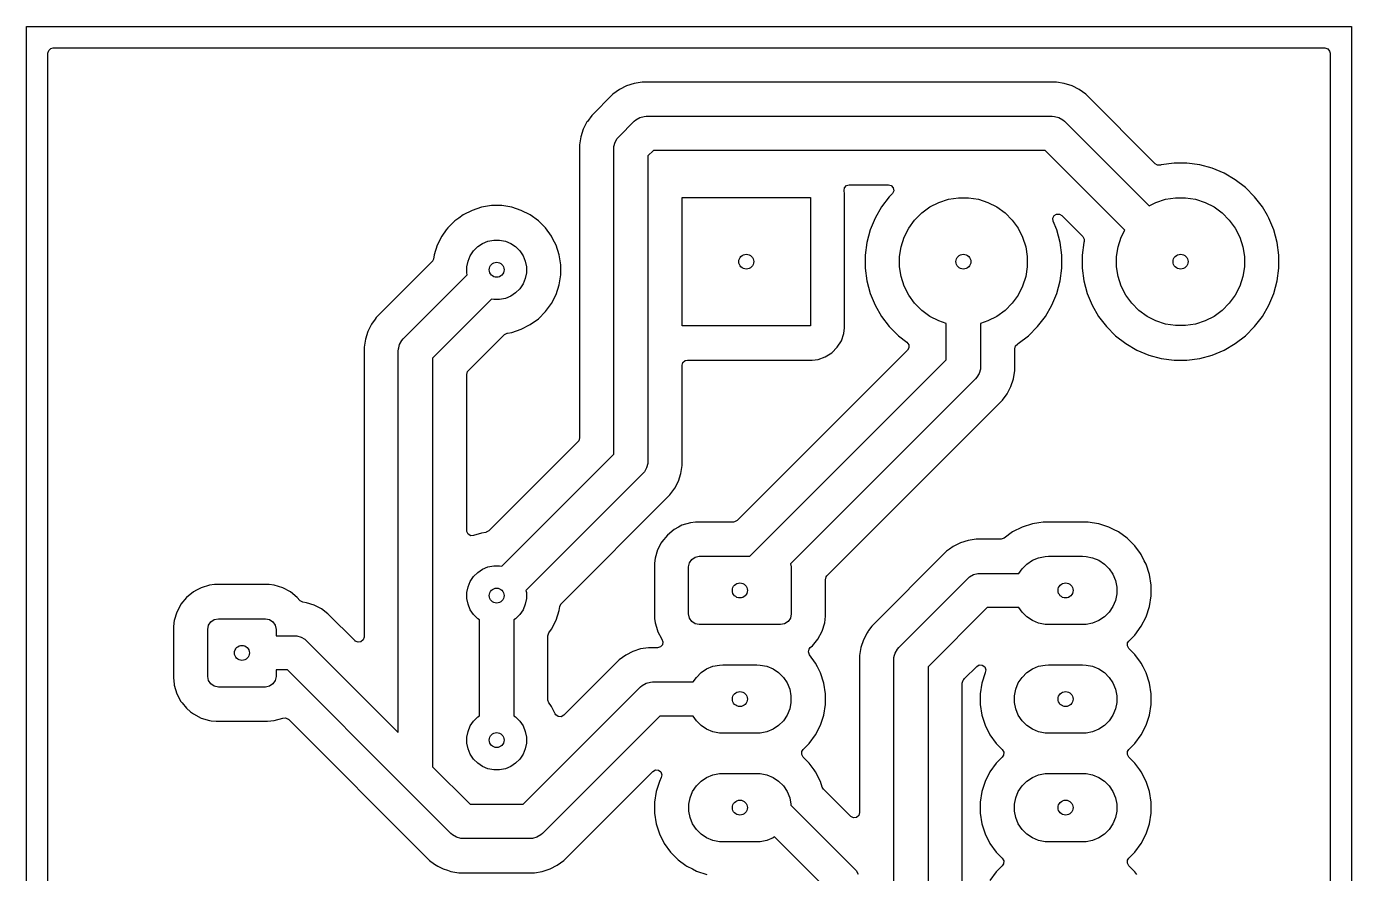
# Model space of a CAD drawing. Extents: x 168.5 to 199.5, y -134.5 to -95.5.
# Drawn here: x 168.5 to 199.5, y -115.31 to -95.5 of the extents above; entities that cross this region are included whole.
import ezdxf

# ---------------------------------------------------------------- set-up
doc = ezdxf.new("R2010")
doc.units = 0
doc.layers.add('BLACK', color=7, linetype='CONTINUOUS')

msp = doc.modelspace()

# ---------------------------------------------------------------- linework, layer by layer
at = {"layer": 'BLACK', "linetype": 'CONTINUOUS'}
for p, q in [((168.5, -95.5), (199.5, -95.5)), ((168.5, -134.5), (168.5, -95.5)), ((199.5, -95.5), (199.5, -134.5)), ((169.0005, -96.1245), (169.020185, -96.057461)), ((169.020185, -96.057461), (169.072989, -96.011706)), ((169.072989, -96.011706), (169.1245, -96.0005)), ((169.1245, -96.0005), (198.8755, -96.0005)), ((198.8755, -96.0005), (198.942539, -96.020185)), ((198.942539, -96.020185), (198.988294, -96.072989)), ((198.988294, -96.072989), (198.9995, -96.1245)), ((169.0005, -133.8755), (169.0005, -96.1245)), ((198.9995, -96.1245), (198.9995, -122.939774)), ((182.3708, -96.97324), (182.217923, -97.084312)), ((182.539165, -96.887454), (182.3708, -96.97324)), ((182.718885, -96.829059), (182.539165, -96.887454)), ((182.905513, -96.7995), (182.718885, -96.829059)), ((182.905518, -96.7995), (182.905513, -96.7995)), ((183.094481, -96.7995), (182.905518, -96.7995)), ((192.594481, -96.7995), (183.094481, -96.7995)), ((192.594486, -96.7995), (192.594481, -96.7995)), ((192.781118, -96.829059), (192.594486, -96.7995)), ((192.960836, -96.887454), (192.781118, -96.829059)), ((193.129199, -96.97324), (192.960836, -96.887454)), ((193.282074, -97.08431), (193.129199, -96.97324)), ((182.217923, -97.084312), (181.723312, -97.578923)), ((193.282076, -97.084312), (193.282074, -97.08431)), ((194.91001, -98.712246), (193.282076, -97.084312)), ((181.723307, -97.578929), (181.621626, -97.71888)), ((181.723312, -97.578923), (181.723307, -97.578929)), ((182.756495, -97.682659), (182.846926, -97.630448)), ((182.846926, -97.630448), (182.94779, -97.603422)), ((182.94779, -97.603422), (183, -97.6)), ((183, -97.6), (192.5, -97.6)), ((192.5, -97.6), (192.55221, -97.603422)), ((192.55221, -97.603422), (192.653074, -97.630448)), ((192.653074, -97.630448), (192.743505, -97.682659)), ((181.526454, -97.900163), (181.468059, -98.079881)), ((181.612241, -97.731799), (181.526454, -97.900163)), ((181.621627, -97.718881), (181.612241, -97.731799)), ((181.621626, -97.71888), (181.621627, -97.718881)), ((182.356157, -98.078157), (182.717157, -97.717157)), ((182.717157, -97.717157), (182.756495, -97.682659)), ((192.743505, -97.682659), (192.782843, -97.717157)), ((192.782843, -97.717157), (194.762937, -99.697252)), ((181.468059, -98.079881), (181.4385, -98.266513)), ((181.4385, -98.266513), (181.4385, -105.122373)), ((182.242422, -98.30879), (182.269448, -98.207927)), ((182.269448, -98.207926), (182.321659, -98.117495)), ((182.269448, -98.207927), (182.269448, -98.207926)), ((182.321659, -98.117495), (182.356157, -98.078157)), ((182.239, -98.361), (182.242422, -98.30879)), ((182.239, -105.505314), (182.239, -98.361)), ((183.165686, -98.4), (183.039, -98.526686)), ((183.039, -98.526686), (183.039, -105.671)), ((192.334314, -98.4), (183.165686, -98.4)), ((194.197252, -100.262937), (192.334314, -98.4)), ((194.959932, -98.742676), (194.91001, -98.712246)), ((195.029782, -98.744341), (194.959932, -98.742676)), ((195.050227, -98.738863), (195.029782, -98.744341)), ((195.050235, -98.738861), (195.050227, -98.738863)), ((195.349206, -98.699501), (195.050235, -98.738861)), ((195.349211, -98.6995), (195.349206, -98.699501)), ((195.349217, -98.6995), (195.349211, -98.6995)), ((195.650783, -98.6995), (195.349217, -98.6995)), ((195.650788, -98.6995), (195.650783, -98.6995)), ((195.650793, -98.699501), (195.650788, -98.6995)), ((195.949766, -98.738861), (195.650793, -98.699501)), ((196.24106, -98.816913), (195.949766, -98.738861)), ((196.519661, -98.932314), (196.24106, -98.816913)), ((196.519671, -98.932318), (196.519661, -98.932314)), ((196.780831, -99.083099), (196.519671, -98.932318)), ((197.020078, -99.266679), (196.780831, -99.083099)), ((183.84, -102.5), (183.84, -99.5)), ((183.84, -99.5), (186.84, -99.5)), ((186.84, -99.5), (186.84, -102.5)), ((187.627356, -99.338383), (187.639411, -99.269561)), ((187.63567, -99.412181), (187.627356, -99.338383)), ((187.6405, -99.455046), (187.63567, -99.412181)), ((187.639411, -99.269561), (187.68676, -99.218182)), ((187.6405, -102.544954), (187.6405, -99.455046)), ((187.68676, -99.218182), (187.750576, -99.2005)), ((187.750576, -99.2005), (188.666738, -99.2005)), ((188.686679, -99.479921), (188.503099, -99.719168)), ((188.666738, -99.2005), (188.733777, -99.220185)), ((188.686685, -99.479914), (188.686679, -99.479921)), ((188.754419, -99.412181), (188.686685, -99.479914)), ((188.733777, -99.220185), (188.779532, -99.272989)), ((188.760451, -99.405703), (188.754419, -99.412181)), ((188.789476, -99.342147), (188.760451, -99.405703)), ((188.779532, -99.272989), (188.789476, -99.342147)), ((190.069832, -99.541445), (190.302311, -99.504624)), ((190.302311, -99.504624), (190.537689, -99.504624)), ((190.537689, -99.504624), (190.770168, -99.541445)), ((195.149832, -99.541445), (195.382311, -99.504624)), ((195.382311, -99.504624), (195.617689, -99.504624)), ((195.617689, -99.504624), (195.850168, -99.541445)), ((197.020085, -99.266685), (197.020078, -99.266679)), ((197.233314, -99.479914), (197.020085, -99.266685)), ((197.23332, -99.479921), (197.233314, -99.479914)), ((197.4169, -99.719168), (197.23332, -99.479921)), ((178.924003, -99.799433), (178.713566, -99.906657)), ((179.148631, -99.726446), (178.924003, -99.799433)), ((179.381903, -99.6895), (179.148631, -99.726446)), ((179.381908, -99.6895), (179.381903, -99.6895)), ((179.618092, -99.6895), (179.381908, -99.6895)), ((179.618097, -99.6895), (179.618092, -99.6895)), ((179.851368, -99.726446), (179.618097, -99.6895)), ((180.075996, -99.799433), (179.851368, -99.726446)), ((180.286433, -99.906657), (180.075996, -99.799433)), ((188.503099, -99.719168), (188.352318, -99.980328)), ((189.445828, -99.859391), (189.636252, -99.72104)), ((189.636252, -99.72104), (189.845975, -99.614181)), ((189.845975, -99.614181), (190.069832, -99.541445)), ((190.770168, -99.541445), (190.994025, -99.614181)), ((190.994025, -99.614181), (191.203748, -99.72104)), ((191.203748, -99.72104), (191.394172, -99.859391)), ((194.762937, -99.697252), (194.925975, -99.614181)), ((194.925975, -99.614181), (195.149832, -99.541445)), ((195.850168, -99.541445), (196.074025, -99.614181)), ((196.074025, -99.614181), (196.283748, -99.72104)), ((196.283748, -99.72104), (196.474172, -99.859391)), ((197.533381, -99.92092), (197.4169, -99.719168)), ((178.522487, -100.045485), (178.355485, -100.212487)), ((178.522488, -100.045485), (178.522487, -100.045485)), ((178.52249, -100.045483), (178.522488, -100.045485)), ((178.612168, -99.980328), (178.52249, -100.045483)), ((178.713566, -99.906657), (178.612168, -99.980328)), ((180.47751, -100.045483), (180.286433, -99.906657)), ((180.644517, -100.21249), (180.47751, -100.045483)), ((188.352314, -99.980338), (188.236913, -100.258939)), ((188.352318, -99.980328), (188.352314, -99.980338)), ((189.14104, -100.216252), (189.279391, -100.025828)), ((189.279391, -100.025828), (189.445828, -99.859391)), ((191.394172, -99.859391), (191.560609, -100.025828)), ((191.560609, -100.025828), (191.69896, -100.216252)), ((192.51026, -99.983399), (192.541535, -99.92092)), ((192.517729, -100.052869), (192.51026, -99.983399)), ((192.603087, -100.258942), (192.517729, -100.052869)), ((192.541535, -99.92092), (192.601624, -99.885268)), ((192.601624, -99.885268), (192.671449, -99.887762)), ((192.671449, -99.887762), (192.719971, -99.917735)), ((192.719971, -99.917735), (193.212246, -100.41001)), ((196.474172, -99.859391), (196.640609, -100.025828)), ((196.640609, -100.025828), (196.77896, -100.216252)), ((197.567683, -99.980332), (197.533381, -99.92092)), ((197.683087, -100.258942), (197.567683, -99.980332)), ((178.216657, -100.403566), (178.109433, -100.614005)), ((178.321736, -100.258939), (178.216657, -100.403566)), ((178.355483, -100.21249), (178.321736, -100.258939)), ((178.355485, -100.212488), (178.355483, -100.21249)), ((178.355485, -100.212487), (178.355485, -100.212488)), ((180.783343, -100.403567), (180.644517, -100.21249)), ((180.817871, -100.471333), (180.783343, -100.403567)), ((188.236913, -100.258939), (188.158861, -100.550233)), ((188.961445, -100.649832), (189.034181, -100.425975)), ((189.034181, -100.425975), (189.14104, -100.216252)), ((191.69896, -100.216252), (191.805819, -100.425975)), ((191.805819, -100.425975), (191.878555, -100.649832)), ((192.681138, -100.550232), (192.603087, -100.258942)), ((193.212246, -100.41001), (193.245731, -100.471333)), ((194.041445, -100.649832), (194.114181, -100.425975)), ((194.114181, -100.425975), (194.197252, -100.262937)), ((196.77896, -100.216252), (196.885819, -100.425975)), ((196.885819, -100.425975), (196.958555, -100.649832)), ((197.761138, -100.550232), (197.683087, -100.258942)), ((178.109433, -100.614005), (178.036446, -100.838634)), ((178.882655, -100.860022), (178.958893, -100.745925)), ((178.958893, -100.745925), (179.055925, -100.648893)), ((179.055925, -100.648893), (179.170022, -100.572655)), ((179.170022, -100.572655), (179.296801, -100.520142)), ((179.296801, -100.520142), (179.431388, -100.493371)), ((179.431388, -100.493371), (179.568612, -100.493371)), ((179.568612, -100.493371), (179.703199, -100.520142)), ((179.703199, -100.520142), (179.829978, -100.572655)), ((179.829978, -100.572655), (179.944075, -100.648893)), ((179.944075, -100.648893), (180.041107, -100.745925)), ((180.041107, -100.745925), (180.117345, -100.860022)), ((180.890566, -100.614003), (180.817871, -100.471333)), ((180.963553, -100.838631), (180.890566, -100.614003)), ((188.158861, -100.550233), (188.119501, -100.849206)), ((188.924624, -100.882311), (188.961445, -100.649832)), ((191.878555, -100.649832), (191.915376, -100.882311)), ((192.7205, -100.849217), (192.681138, -100.550232)), ((193.238861, -100.550235), (193.199501, -100.849206)), ((193.238863, -100.550227), (193.238861, -100.550235)), ((193.244341, -100.529782), (193.238863, -100.550227)), ((193.245731, -100.471333), (193.244341, -100.529782)), ((194.004624, -100.882311), (194.041445, -100.649832)), ((196.958555, -100.649832), (196.995376, -100.882311)), ((197.8005, -100.849217), (197.761138, -100.550232)), ((177.985909, -101.006325), (176.683311, -102.308924)), ((177.990771, -101.001177), (177.985909, -101.006325)), ((178.020701, -100.938043), (177.990771, -101.001177)), ((178.036446, -100.838634), (178.020701, -100.938043)), ((178.803371, -101.121388), (178.830142, -100.986801)), ((178.830142, -100.986801), (178.882655, -100.860022)), ((180.117345, -100.860022), (180.169858, -100.986801)), ((180.169858, -100.986801), (180.196629, -101.121388)), ((181.0005, -101.071902), (180.963553, -100.838631)), ((188.119501, -100.849206), (188.1195, -100.849223)), ((188.1195, -100.849223), (188.1195, -101.150776)), ((188.924624, -101.117689), (188.924624, -100.882311)), ((191.915376, -100.882311), (191.915376, -101.117689)), ((192.7205, -101.150783), (192.7205, -100.849217)), ((193.199501, -100.849206), (193.1995, -100.849223)), ((193.1995, -100.849223), (193.1995, -101.150776)), ((194.004624, -101.117689), (194.004624, -100.882311)), ((196.995376, -100.882311), (196.995376, -101.117689)), ((197.8005, -101.150783), (197.8005, -100.849217)), ((177.316157, -102.808157), (178.813712, -101.310601)), ((178.803371, -101.258612), (178.803371, -101.121388)), ((178.813712, -101.310601), (178.803371, -101.258612)), ((180.196629, -101.258612), (180.169858, -101.393199)), ((180.196629, -101.121388), (180.196629, -101.258612)), ((180.978061, -101.449768), (181.0005, -101.308097)), ((181.0005, -101.308097), (181.0005, -101.071902)), ((188.1195, -101.150776), (188.119501, -101.150793)), ((188.119501, -101.150793), (188.158861, -101.449766)), ((188.961445, -101.350168), (188.924624, -101.117689)), ((189.034181, -101.574025), (188.961445, -101.350168)), ((191.878555, -101.350168), (191.805819, -101.574025)), ((191.915376, -101.117689), (191.878555, -101.350168)), ((192.681138, -101.449768), (192.7205, -101.150783)), ((193.1995, -101.150776), (193.199501, -101.150793)), ((193.199501, -101.150793), (193.238861, -101.449766)), ((194.041445, -101.350168), (194.004624, -101.117689)), ((194.114181, -101.574025), (194.041445, -101.350168)), ((196.958555, -101.350168), (196.885819, -101.574025)), ((196.995376, -101.117689), (196.958555, -101.350168)), ((197.761138, -101.449768), (197.8005, -101.150783)), ((180.041107, -101.634075), (179.944075, -101.731107)), ((180.117345, -101.519978), (180.041107, -101.634075)), ((180.169858, -101.393199), (180.117345, -101.519978)), ((180.890568, -101.765992), (180.963553, -101.541368)), ((180.963553, -101.541368), (180.978061, -101.449768)), ((188.158861, -101.449766), (188.236913, -101.74106)), ((189.14104, -101.783748), (189.034181, -101.574025)), ((191.805819, -101.574025), (191.69896, -101.783748)), ((192.603087, -101.741058), (192.681138, -101.449768)), ((193.238861, -101.449766), (193.316913, -101.74106)), ((194.22104, -101.783748), (194.114181, -101.574025)), ((196.885819, -101.574025), (196.77896, -101.783748)), ((197.683087, -101.741058), (197.761138, -101.449768)), ((179.379398, -101.876287), (177.999, -103.256686)), ((179.431388, -101.886629), (179.379398, -101.876287)), ((179.568612, -101.886629), (179.431388, -101.886629)), ((179.703199, -101.859858), (179.568612, -101.886629)), ((179.829978, -101.807345), (179.703199, -101.859858)), ((179.944075, -101.731107), (179.829978, -101.807345)), ((180.644517, -102.16751), (180.783343, -101.976433)), ((180.783343, -101.976433), (180.890568, -101.765992)), ((188.236913, -101.74106), (188.352314, -102.019661)), ((189.279391, -101.974172), (189.14104, -101.783748)), ((189.445828, -102.140609), (189.279391, -101.974172)), ((191.560609, -101.974172), (191.394172, -102.140609)), ((191.69896, -101.783748), (191.560609, -101.974172)), ((192.487683, -102.019668), (192.603087, -101.741058)), ((193.316913, -101.74106), (193.432314, -102.019661)), ((194.359391, -101.974172), (194.22104, -101.783748)), ((194.525828, -102.140609), (194.359391, -101.974172)), ((196.640609, -101.974172), (196.474172, -102.140609)), ((196.77896, -101.783748), (196.640609, -101.974172)), ((197.567683, -102.019668), (197.683087, -101.741058)), ((180.47751, -102.334517), (180.644517, -102.16751)), ((188.352314, -102.019661), (188.352318, -102.019671)), ((188.352318, -102.019671), (188.503099, -102.280831)), ((188.503099, -102.280831), (188.686679, -102.520078)), ((189.636252, -102.27896), (189.445828, -102.140609)), ((189.845975, -102.385819), (189.636252, -102.27896)), ((191.203748, -102.27896), (190.994025, -102.385819)), ((191.394172, -102.140609), (191.203748, -102.27896)), ((192.153319, -102.52008), (192.3369, -102.280832)), ((192.3369, -102.280832), (192.487683, -102.019668)), ((193.432314, -102.019661), (193.432318, -102.019671)), ((193.432318, -102.019671), (193.583099, -102.280831)), ((193.583099, -102.280831), (193.766679, -102.520078)), ((194.716252, -102.27896), (194.525828, -102.140609)), ((194.925975, -102.385819), (194.716252, -102.27896)), ((196.283748, -102.27896), (196.074025, -102.385819)), ((196.474172, -102.140609), (196.283748, -102.27896)), ((197.233319, -102.52008), (197.4169, -102.280832)), ((197.4169, -102.280832), (197.567683, -102.019668)), ((176.57224, -102.4618), (176.486454, -102.630163)), ((176.655319, -102.347453), (176.57224, -102.4618)), ((176.683306, -102.308929), (176.655319, -102.347452)), ((176.655319, -102.347452), (176.655319, -102.347453)), ((176.683311, -102.308924), (176.683306, -102.308929)), ((179.851368, -102.653553), (180.075992, -102.580568)), ((180.075992, -102.580568), (180.286433, -102.473343)), ((180.286433, -102.473343), (180.47751, -102.334517)), ((186.84, -102.5), (183.84, -102.5)), ((187.625368, -102.679255), (187.6405, -102.544954)), ((188.686679, -102.520078), (188.686685, -102.520085)), ((188.686685, -102.520085), (188.899914, -102.733314)), ((190.02, -102.442363), (189.845975, -102.385819)), ((190.02, -103.294314), (190.02, -102.442363)), ((190.994025, -102.385819), (190.82, -102.442363)), ((190.82, -102.442363), (190.82, -103.46)), ((191.94008, -102.733319), (192.153319, -102.52008)), ((193.766679, -102.520078), (193.766685, -102.520085)), ((193.766685, -102.520085), (193.979914, -102.733314)), ((195.149832, -102.458555), (194.925975, -102.385819)), ((195.382311, -102.495376), (195.149832, -102.458555)), ((195.617689, -102.495376), (195.382311, -102.495376)), ((195.850168, -102.458555), (195.617689, -102.495376)), ((196.074025, -102.385819), (195.850168, -102.458555)), ((197.02008, -102.733319), (197.233319, -102.52008)), ((176.428059, -102.809881), (176.3985, -102.996513)), ((176.486454, -102.630163), (176.428059, -102.809881)), ((177.229448, -102.937926), (177.281659, -102.847495)), ((177.281659, -102.847495), (177.316157, -102.808157)), ((178.835815, -103.551948), (179.683675, -102.704087)), ((179.683675, -102.704087), (179.744996, -102.670604)), ((179.744996, -102.670604), (179.751912, -102.669304)), ((179.751912, -102.669304), (179.851368, -102.653553)), ((187.469816, -103.002262), (187.565789, -102.849522)), ((187.565789, -102.849522), (187.625368, -102.679255)), ((188.899914, -102.733314), (188.899921, -102.73332)), ((188.899921, -102.73332), (189.09838, -102.885603)), ((189.09838, -102.885603), (189.139583, -102.942031)), ((191.682501, -102.927483), (191.700832, -102.9169)), ((191.700832, -102.9169), (191.94008, -102.733319)), ((193.979914, -102.733314), (193.979921, -102.73332)), ((193.979921, -102.73332), (194.219168, -102.9169)), ((194.219168, -102.9169), (194.480328, -103.067681)), ((196.519668, -103.067683), (196.780832, -102.9169)), ((196.780832, -102.9169), (197.02008, -102.733319)), ((176.3985, -102.996513), (176.3985, -109.779794)), ((177.199, -103.091), (177.202422, -103.03879)), ((177.199, -112.011734), (177.199, -103.091)), ((177.202422, -103.03879), (177.20966, -103.011777)), ((177.20966, -103.011777), (177.229448, -102.937926)), ((189.110575, -103.07166), (185.129055, -107.053181)), ((187.019255, -103.285368), (187.189522, -103.225789)), ((187.189522, -103.225789), (187.342262, -103.129816)), ((187.342262, -103.129816), (187.469816, -103.002262)), ((189.143738, -103.011777), (189.110575, -103.07166)), ((189.139583, -102.942031), (189.143738, -103.011777)), ((191.6205, -103.034871), (191.640185, -102.967832)), ((191.6205, -103.554486), (191.6205, -103.034871)), ((191.640185, -102.967832), (191.682501, -102.927483)), ((194.480328, -103.067681), (194.480329, -103.067681)), ((194.480329, -103.067681), (194.480332, -103.067683)), ((194.480332, -103.067683), (194.666072, -103.144619)), ((194.666072, -103.144619), (194.758939, -103.183086)), ((194.758939, -103.183086), (194.75894, -103.183086)), ((194.75894, -103.183086), (194.758942, -103.183087)), ((194.758942, -103.183087), (195.050232, -103.261138)), ((195.949768, -103.261138), (196.241058, -103.183087)), ((196.241058, -103.183087), (196.519668, -103.067683)), ((177.999, -103.256686), (177.999, -112.811734)), ((183.8395, -103.4245), (183.859185, -103.357461)), ((183.8395, -105.765486), (183.8395, -103.4245)), ((183.859185, -103.357461), (183.911989, -103.311706)), ((183.911989, -103.311706), (183.9635, -103.3005)), ((183.9635, -103.3005), (186.884957, -103.3005)), ((185.424314, -107.89), (190.02, -103.294314)), ((186.884957, -103.3005), (186.884958, -103.300499)), ((186.884958, -103.300499), (186.952104, -103.292934)), ((186.952104, -103.292934), (187.019249, -103.285369)), ((187.019249, -103.285369), (187.019252, -103.285368)), ((187.019252, -103.285368), (187.019255, -103.285368)), ((190.816578, -103.51221), (190.789552, -103.613074)), ((190.82, -103.46), (190.816578, -103.51221)), ((195.050232, -103.261138), (195.349217, -103.3005)), ((195.349217, -103.3005), (195.349224, -103.3005)), ((195.349224, -103.3005), (195.650776, -103.3005)), ((195.650776, -103.3005), (195.650783, -103.3005)), ((195.650783, -103.3005), (195.949768, -103.261138)), ((178.7995, -103.639625), (178.819185, -103.572586)), ((178.7995, -107.289215), (178.7995, -103.639625)), ((178.819185, -103.572586), (178.835815, -103.551948)), ((190.702843, -103.742843), (186.376011, -108.069674)), ((190.737341, -103.703505), (190.702843, -103.742843)), ((190.789552, -103.613074), (190.737341, -103.703505)), ((191.532547, -103.920832), (191.59094, -103.741118)), ((191.59094, -103.741118), (191.607015, -103.639625)), ((191.607015, -103.639625), (191.6205, -103.554486)), ((191.33569, -104.242073), (191.44676, -104.089199)), ((191.44676, -104.089199), (191.532547, -103.920832)), ((189.277564, -106.300199), (191.33569, -104.242073)), ((181.402181, -105.210054), (179.316325, -107.295909)), ((181.418815, -105.189412), (181.402181, -105.210054)), ((181.4385, -105.122373), (181.418815, -105.189412)), ((179.620601, -108.123712), (182.239, -105.505314)), ((183.039, -105.671), (183.035578, -105.72321)), ((182.921842, -105.953843), (180.186287, -108.689398)), ((182.956341, -105.914505), (182.921842, -105.953843)), ((183.008551, -105.824074), (182.956341, -105.914505)), ((183.008552, -105.824073), (183.008551, -105.824074)), ((183.035578, -105.72321), (183.008552, -105.824073)), ((183.751547, -106.131832), (183.80994, -105.952118)), ((183.80994, -105.952118), (183.8395, -105.765486)), ((183.55469, -106.453074), (183.66576, -106.300199)), ((183.66576, -106.300199), (183.751547, -106.131832)), ((187.226819, -108.350944), (189.277564, -106.300199)), ((181.014071, -108.993691), (183.55469, -106.453074)), ((183.757487, -107.206759), (183.65355, -107.262315)), ((183.836043, -107.164769), (183.757487, -107.206759)), ((184.034067, -107.104699), (183.836043, -107.164769)), ((184.150298, -107.093251), (184.034067, -107.104699)), ((184.188392, -107.0895), (184.150298, -107.093251)), ((185.041374, -107.0895), (184.188392, -107.0895)), ((185.067732, -107.086666), (185.041374, -107.0895)), ((185.129055, -107.053181), (185.067732, -107.086666)), ((191.795616, -107.20676), (191.571151, -107.321132)), ((192.035214, -107.12891), (191.795616, -107.20676)), ((192.188076, -107.104699), (192.035214, -107.12891)), ((192.284038, -107.0895), (192.188076, -107.104699)), ((193.335962, -107.0895), (192.284038, -107.0895)), ((193.43193, -107.1047), (193.335962, -107.0895)), ((193.584785, -107.12891), (193.43193, -107.1047)), ((193.824383, -107.20676), (193.584785, -107.12891)), ((193.933418, -107.262317), (193.824383, -107.20676)), ((178.801316, -107.310359), (178.7995, -107.289215)), ((178.832144, -107.37306), (178.801316, -107.310359)), ((178.891976, -107.409141), (178.832144, -107.37306)), ((178.961818, -107.407146), (178.891976, -107.409141)), ((179.148634, -107.346446), (178.961818, -107.407146)), ((179.248043, -107.330701), (179.148634, -107.346446)), ((179.255002, -107.329394), (179.248043, -107.330701)), ((179.316325, -107.295909), (179.255002, -107.329394)), ((183.362315, -107.55355), (183.349538, -107.577454)), ((183.362317, -107.553547), (183.362315, -107.55355)), ((183.493589, -107.393589), (183.362317, -107.553547)), ((183.653547, -107.262317), (183.493589, -107.393589)), ((183.653548, -107.262316), (183.653547, -107.262317)), ((183.65355, -107.262315), (183.653548, -107.262316)), ((190.528881, -107.519059), (190.349163, -107.577454)), ((190.715514, -107.4895), (190.528881, -107.519059)), ((191.299122, -107.4895), (190.715514, -107.4895)), ((191.306201, -107.489298), (191.299122, -107.4895)), ((191.372007, -107.465818), (191.306201, -107.489298)), ((191.571151, -107.321132), (191.372007, -107.465818)), ((194.048845, -107.32113), (193.933418, -107.262317)), ((194.048847, -107.321131), (194.048845, -107.32113)), ((194.048848, -107.321132), (194.048847, -107.321131)), ((194.252649, -107.469201), (194.048848, -107.321132)), ((194.252654, -107.469205), (194.252649, -107.469201)), ((194.430794, -107.647345), (194.252654, -107.469205)), ((183.264769, -107.736043), (183.204699, -107.934067)), ((183.349538, -107.577454), (183.264769, -107.736043)), ((190.027924, -107.774312), (188.276312, -109.525923)), ((190.027925, -107.774312), (190.027924, -107.774312)), ((190.027927, -107.77431), (190.027925, -107.774312)), ((190.093579, -107.72661), (190.027927, -107.77431)), ((190.1808, -107.66324), (190.093579, -107.72661)), ((190.349163, -107.577454), (190.1808, -107.66324)), ((194.430798, -107.64735), (194.430794, -107.647345)), ((194.559952, -107.825117), (194.430798, -107.64735)), ((194.57887, -107.851155), (194.559952, -107.825117)), ((194.651747, -107.994184), (194.57887, -107.851155)), ((179.170022, -108.192655), (179.296801, -108.140142)), ((179.296801, -108.140142), (179.431388, -108.113371)), ((179.431388, -108.113371), (179.568612, -108.113371)), ((179.568612, -108.113371), (179.620601, -108.123712)), ((183.193251, -108.050298), (183.1895, -108.088392)), ((183.1895, -108.088392), (183.1895, -109.291608)), ((183.204699, -107.934067), (183.193251, -108.050298)), ((183.99, -108.14), (184.00903, -108.044329)), ((183.99, -109.24), (183.99, -108.14)), ((184.00903, -108.044329), (184.063223, -107.963223)), ((184.063223, -107.963223), (184.144329, -107.90903)), ((184.144329, -107.90903), (184.24, -107.89)), ((184.24, -107.89), (185.424314, -107.89)), ((186.376011, -108.069674), (186.39, -108.14)), ((186.39, -108.14), (186.39, -109.24)), ((191.719753, -108.29), (191.791592, -108.182485)), ((191.791592, -108.182485), (191.902485, -108.071592)), ((191.902485, -108.071592), (192.032883, -107.984463)), ((192.032883, -107.984463), (192.177772, -107.924448)), ((192.177772, -107.924448), (192.331586, -107.893852)), ((192.331586, -107.893852), (192.41, -107.89)), ((192.41, -107.89), (193.21, -107.89)), ((193.21, -107.89), (193.288414, -107.893852)), ((193.288414, -107.893852), (193.442228, -107.924448)), ((193.442228, -107.924448), (193.587117, -107.984463)), ((193.587117, -107.984463), (193.717515, -108.071592)), ((193.717515, -108.071592), (193.828408, -108.182485)), ((193.828408, -108.182485), (193.915537, -108.312883)), ((194.693239, -108.075616), (194.651747, -107.994184)), ((194.693239, -108.075618), (194.693239, -108.075616)), ((194.693241, -108.075621), (194.693239, -108.075618)), ((194.77109, -108.315215), (194.693241, -108.075621)), ((178.830142, -108.606801), (178.882655, -108.480022)), ((178.882655, -108.480022), (178.958893, -108.365925)), ((178.958893, -108.365925), (179.055925, -108.268893)), ((179.055925, -108.268893), (179.170022, -108.192655)), ((187.1905, -108.438625), (187.210185, -108.371586)), ((187.1905, -109.291608), (187.1905, -108.438625)), ((187.210185, -108.371586), (187.226819, -108.350944)), ((188.909157, -110.025157), (190.527158, -108.407157)), ((190.527158, -108.407157), (190.566495, -108.372659)), ((190.566495, -108.372659), (190.656927, -108.320448)), ((190.656927, -108.320448), (190.75779, -108.293422)), ((190.75779, -108.293422), (190.81, -108.29)), ((190.81, -108.29), (191.719753, -108.29)), ((193.915537, -108.312883), (193.975552, -108.457772)), ((193.975552, -108.457772), (194.006148, -108.611586)), ((194.8105, -108.564038), (194.77109, -108.315215)), ((172.403547, -108.722317), (172.243589, -108.853589)), ((172.403548, -108.722316), (172.403547, -108.722317)), ((172.40355, -108.722315), (172.403548, -108.722316)), ((172.475898, -108.683643), (172.40355, -108.722315)), ((172.586043, -108.624769), (172.475898, -108.683643)), ((172.784067, -108.564699), (172.586043, -108.624769)), ((172.900298, -108.553251), (172.784067, -108.564699)), ((172.938392, -108.5495), (172.900298, -108.553251)), ((174.141608, -108.5495), (172.938392, -108.5495)), ((174.176805, -108.552966), (174.141608, -108.5495)), ((174.295934, -108.564699), (174.176805, -108.552966)), ((174.295934, -108.5647), (174.295932, -108.564699)), ((174.295932, -108.564699), (174.295934, -108.564699)), ((174.493954, -108.624768), (174.295934, -108.5647)), ((174.67645, -108.722315), (174.493954, -108.624768)), ((174.676453, -108.722317), (174.67645, -108.722315)), ((174.83641, -108.853589), (174.676452, -108.722317)), ((174.676452, -108.722317), (174.676453, -108.722317)), ((178.803371, -108.741388), (178.830142, -108.606801)), ((178.803371, -108.878612), (178.803371, -108.741388)), ((180.186287, -108.689398), (180.196629, -108.741388)), ((180.196629, -108.741388), (180.196629, -108.878612)), ((194.006148, -108.768414), (193.975552, -108.922228)), ((194.006148, -108.611586), (194.006148, -108.768414)), ((194.8105, -108.815962), (194.8105, -108.564038)), ((172.099538, -109.037454), (172.014769, -109.196043)), ((172.112315, -109.01355), (172.099538, -109.037454)), ((172.112317, -109.013547), (172.112315, -109.01355)), ((172.243589, -108.853589), (172.112317, -109.013547)), ((174.892548, -108.921995), (174.83641, -108.853589)), ((174.905869, -108.935875), (174.892548, -108.921995)), ((174.969004, -108.965804), (174.905869, -108.935875)), ((175.052698, -108.979059), (174.969004, -108.965804)), ((175.232416, -109.037454), (175.052698, -108.979059)), ((175.400779, -109.12324), (175.232416, -109.037454)), ((178.830142, -109.013199), (178.803371, -108.878612)), ((178.882655, -109.139978), (178.830142, -109.013199)), ((180.169858, -109.013199), (180.117345, -109.139978)), ((180.196629, -108.878612), (180.169858, -109.013199)), ((180.963553, -109.161368), (180.979298, -109.061953)), ((180.979298, -109.061953), (181.009225, -108.998823)), ((181.009225, -108.998823), (181.014071, -108.993691)), ((190.975685, -109.09), (189.592, -110.473685)), ((191.719753, -109.09), (190.975685, -109.09)), ((191.791592, -109.197515), (191.719753, -109.09)), ((193.915537, -109.067117), (193.828408, -109.197515)), ((193.975552, -108.922228), (193.915537, -109.067117)), ((194.693241, -109.304379), (194.77109, -109.064785)), ((194.77109, -109.064785), (194.8105, -108.815962)), ((171.954699, -109.394067), (171.949591, -109.445934)), ((172.014769, -109.196043), (171.954699, -109.394067)), ((172.75903, -109.504329), (172.813223, -109.423223)), ((172.813223, -109.423223), (172.894329, -109.36903)), ((172.894329, -109.36903), (172.99, -109.35)), ((172.99, -109.35), (174.09, -109.35)), ((174.09, -109.35), (174.185671, -109.36903)), ((174.185671, -109.36903), (174.266777, -109.423223)), ((174.266777, -109.423223), (174.32097, -109.504329)), ((175.553654, -109.23431), (175.400779, -109.12324)), ((175.553656, -109.234312), (175.553654, -109.23431)), ((176.186819, -109.867475), (175.553656, -109.234312)), ((178.958893, -109.254075), (178.882655, -109.139978)), ((179.055925, -109.351107), (178.958893, -109.254075)), ((179.1, -109.380557), (179.055925, -109.351107)), ((179.1, -111.619442), (179.1, -109.380557)), ((179.944075, -109.351107), (179.9, -109.380557)), ((179.9, -109.380557), (179.9, -111.619442)), ((180.041107, -109.254075), (179.944075, -109.351107)), ((180.117345, -109.139978), (180.041107, -109.254075)), ((180.783343, -109.596433), (180.890568, -109.385992)), ((180.890568, -109.385992), (180.963553, -109.161368)), ((183.1895, -109.291608), (183.194502, -109.342398)), ((183.194502, -109.342398), (183.204699, -109.445932)), ((184.00903, -109.335671), (183.99, -109.24)), ((184.063223, -109.416777), (184.00903, -109.335671)), ((184.144329, -109.47097), (184.063223, -109.416777)), ((186.316777, -109.416777), (186.235671, -109.47097)), ((186.37097, -109.335671), (186.316777, -109.416777)), ((186.39, -109.24), (186.37097, -109.335671)), ((187.1753, -109.445934), (187.1905, -109.291608)), ((191.902485, -109.308408), (191.791592, -109.197515)), ((192.032883, -109.395537), (191.902485, -109.308408)), ((192.177772, -109.455552), (192.032883, -109.395537)), ((193.587117, -109.395537), (193.442228, -109.455552)), ((193.717515, -109.308408), (193.587117, -109.395537)), ((193.828408, -109.197515), (193.717515, -109.308408)), ((194.57887, -109.528845), (194.693241, -109.304379)), ((171.949591, -109.445934), (171.9395, -109.548392)), ((171.9395, -109.548392), (171.9395, -110.751608)), ((172.74, -109.6), (172.75903, -109.504329)), ((172.74, -110.7), (172.74, -109.6)), ((174.32097, -109.504329), (174.34, -109.6)), ((174.34, -109.6), (174.34, -109.75)), ((180.7005, -109.750746), (180.720185, -109.683707)), ((180.720185, -109.683707), (180.724173, -109.677871)), ((180.724173, -109.677871), (180.783343, -109.596433)), ((183.204699, -109.445932), (183.2047, -109.445934)), ((183.2047, -109.445934), (183.260383, -109.6295)), ((183.260383, -109.6295), (183.264769, -109.643956)), ((183.264769, -109.643956), (183.362316, -109.826451)), ((184.24, -109.49), (184.144329, -109.47097)), ((186.14, -109.49), (184.24, -109.49)), ((186.235671, -109.47097), (186.14, -109.49)), ((187.017685, -109.82645), (187.115232, -109.643954)), ((187.115232, -109.643954), (187.1753, -109.445934)), ((188.16524, -109.6788), (188.079454, -109.847163)), ((188.190558, -109.643954), (188.16524, -109.6788)), ((188.201059, -109.6295), (188.190558, -109.643954)), ((188.276307, -109.525929), (188.201059, -109.6295)), ((188.276312, -109.525923), (188.276307, -109.525929)), ((192.331586, -109.486148), (192.177772, -109.455552)), ((192.41, -109.49), (192.331586, -109.486148)), ((193.21, -109.49), (192.41, -109.49)), ((193.288414, -109.486148), (193.21, -109.49)), ((193.442228, -109.455552), (193.288414, -109.486148)), ((194.336999, -109.82645), (194.430793, -109.732656)), ((194.430793, -109.732656), (194.57887, -109.528845)), ((174.34, -109.75), (174.77158, -109.75)), ((174.77158, -109.75), (174.82379, -109.753422)), ((174.82379, -109.753422), (174.924654, -109.780448)), ((174.924654, -109.780448), (175.015085, -109.832659)), ((175.015085, -109.832659), (175.054423, -109.867157)), ((175.054423, -109.867157), (177.199, -112.011734)), ((176.193297, -109.873507), (176.186819, -109.867475)), ((176.256853, -109.902532), (176.193297, -109.873507)), ((176.326011, -109.892588), (176.256853, -109.902532)), ((176.378815, -109.846833), (176.326011, -109.892588)), ((176.3985, -109.779794), (176.378815, -109.846833)), ((180.7005, -111.249253), (180.7005, -109.750746)), ((183.053934, -110.0295), (182.867301, -110.059059)), ((183.266778, -110.0295), (183.053934, -110.0295)), ((183.331006, -110.011569), (183.266778, -110.0295)), ((183.378156, -109.960007), (183.331006, -110.011569)), ((183.362316, -109.826451), (183.362627, -109.82683)), ((183.362627, -109.82683), (183.362729, -109.82707)), ((183.362729, -109.82707), (183.365702, -109.83152)), ((183.365702, -109.83152), (183.364858, -109.832083)), ((183.364858, -109.832083), (183.389944, -109.891139)), ((183.389944, -109.891139), (183.378156, -109.960007)), ((186.808641, -110.061058), (186.837948, -110.026181)), ((186.837948, -110.026181), (186.88641, -109.98641)), ((186.88641, -109.98641), (187.017685, -109.82645)), ((188.021059, -110.026881), (187.9915, -110.213513)), ((188.079454, -109.847163), (188.021059, -110.026881)), ((188.874659, -110.064495), (188.909157, -110.025157)), ((194.257645, -109.986358), (194.262629, -109.916666)), ((194.29113, -110.047681), (194.257645, -109.986358)), ((194.262629, -109.916666), (194.29113, -109.872319)), ((194.29113, -109.872319), (194.336999, -109.82645)), ((194.430794, -110.187345), (194.29113, -110.047681)), ((182.366343, -110.314312), (181.070684, -111.60997)), ((182.51922, -110.20324), (182.366343, -110.314312)), ((182.687583, -110.117454), (182.51922, -110.20324)), ((182.867301, -110.059059), (182.687583, -110.117454)), ((186.792816, -110.129112), (186.808641, -110.061058)), ((186.816296, -110.194918), (186.792816, -110.129112)), ((186.95887, -110.391155), (186.816296, -110.194918)), ((187.9915, -110.213513), (187.9915, -113.884533)), ((188.792, -110.308), (188.795422, -110.25579)), ((188.792, -122.19), (188.792, -110.308)), ((188.795422, -110.25579), (188.809503, -110.20324)), ((188.809503, -110.20324), (188.822448, -110.154926)), ((188.822448, -110.154926), (188.874659, -110.064495)), ((194.430798, -110.18735), (194.430794, -110.187345)), ((194.559952, -110.365117), (194.430798, -110.18735)), ((174.605894, -110.55), (174.34, -110.55)), ((174.34, -110.55), (174.34, -110.7)), ((177.316149, -113.260254), (174.605894, -110.55)), ((184.171592, -110.722485), (184.282485, -110.611592)), ((184.282485, -110.611592), (184.412883, -110.524463)), ((184.412883, -110.524463), (184.557772, -110.464448)), ((184.557772, -110.464448), (184.711586, -110.433852)), ((184.711586, -110.433852), (184.79, -110.43)), ((184.79, -110.43), (185.59, -110.43)), ((185.59, -110.43), (185.668414, -110.433852)), ((185.668414, -110.433852), (185.822228, -110.464448)), ((185.822228, -110.464448), (185.967117, -110.524463)), ((185.967117, -110.524463), (186.097515, -110.611592)), ((186.097515, -110.611592), (186.208408, -110.722485)), ((187.004123, -110.479969), (186.95887, -110.391155)), ((187.073239, -110.615616), (187.004123, -110.479969)), ((187.073239, -110.615618), (187.073239, -110.615616)), ((187.073241, -110.615621), (187.073239, -110.615618)), ((187.15109, -110.855215), (187.073241, -110.615621)), ((189.592, -110.473685), (189.592, -121.724)), ((190.446159, -110.751604), (190.731165, -110.466597)), ((190.731165, -110.466597), (190.792486, -110.433114)), ((190.792486, -110.433114), (190.862177, -110.438098)), ((190.926762, -110.615611), (190.84891, -110.855214)), ((190.862177, -110.438098), (190.918111, -110.479969)), ((190.918111, -110.479969), (190.942528, -110.545434)), ((190.929333, -110.610566), (190.926762, -110.615611)), ((190.942528, -110.545434), (190.929333, -110.610566)), ((191.791592, -110.722485), (191.902485, -110.611592)), ((191.902485, -110.611592), (192.032883, -110.524463)), ((192.032883, -110.524463), (192.177772, -110.464448)), ((192.177772, -110.464448), (192.331586, -110.433852)), ((192.331586, -110.433852), (192.41, -110.43)), ((192.41, -110.43), (193.21, -110.43)), ((193.21, -110.43), (193.288414, -110.433852)), ((193.288414, -110.433852), (193.442228, -110.464448)), ((193.442228, -110.464448), (193.587117, -110.524463)), ((193.587117, -110.524463), (193.717515, -110.611592)), ((193.717515, -110.611592), (193.828408, -110.722485)), ((194.57887, -110.391155), (194.559952, -110.365117)), ((194.624123, -110.479969), (194.57887, -110.391155)), ((194.693239, -110.615616), (194.624123, -110.479969)), ((194.693239, -110.615618), (194.693239, -110.615616)), ((194.693241, -110.615621), (194.693239, -110.615618)), ((194.77109, -110.855215), (194.693241, -110.615621)), ((171.9395, -110.751608), (171.943241, -110.789586)), ((171.943241, -110.789586), (171.954699, -110.905932)), ((171.954699, -110.905932), (171.9547, -110.905934)), ((171.9547, -110.905934), (172.014768, -111.103954)), ((172.75903, -110.795671), (172.74, -110.7)), ((172.813223, -110.876777), (172.75903, -110.795671)), ((172.894329, -110.93097), (172.813223, -110.876777)), ((172.99, -110.95), (172.894329, -110.93097)), ((174.09, -110.95), (172.99, -110.95)), ((174.185671, -110.93097), (174.09, -110.95)), ((174.266777, -110.876777), (174.185671, -110.93097)), ((174.32097, -110.795671), (174.266777, -110.876777)), ((174.34, -110.7), (174.32097, -110.795671)), ((180.121734, -113.691), (182.865577, -110.947157)), ((182.865577, -110.947157), (182.904915, -110.912659)), ((182.904915, -110.912659), (182.995346, -110.860448)), ((182.995346, -110.860448), (183.09621, -110.833422)), ((183.09621, -110.833422), (183.14842, -110.83)), ((183.14842, -110.83), (184.099753, -110.83)), ((184.099753, -110.83), (184.171592, -110.722485)), ((186.208408, -110.722485), (186.295537, -110.852883)), ((186.295537, -110.852883), (186.355552, -110.997772)), ((187.1905, -111.104038), (187.15109, -110.855215)), ((190.3925, -110.856625), (190.412185, -110.789586)), ((190.3925, -120.7995), (190.3925, -110.856625)), ((190.412185, -110.789586), (190.428819, -110.768944)), ((190.428819, -110.768944), (190.446159, -110.751604)), ((190.84891, -110.855214), (190.8095, -111.104038)), ((191.644448, -110.997772), (191.704463, -110.852883)), ((191.704463, -110.852883), (191.791592, -110.722485)), ((193.828408, -110.722485), (193.915537, -110.852883)), ((193.915537, -110.852883), (193.975552, -110.997772)), ((194.8105, -111.104038), (194.77109, -110.855215)), ((172.014768, -111.103954), (172.112315, -111.28645)), ((172.112315, -111.28645), (172.141603, -111.322138)), ((180.700702, -111.256332), (180.7005, -111.249253)), ((180.724182, -111.322138), (180.700702, -111.256332)), ((186.355552, -110.997772), (186.386148, -111.151586)), ((186.386148, -111.151586), (186.386148, -111.308414)), ((187.1905, -111.355962), (187.1905, -111.104038)), ((190.8095, -111.104038), (190.8095, -111.355961)), ((191.613852, -111.151586), (191.644448, -110.997772)), ((191.613852, -111.308414), (191.613852, -111.151586)), ((193.975552, -110.997772), (194.006148, -111.151586)), ((194.006148, -111.151586), (194.006148, -111.308414)), ((194.8105, -111.355962), (194.8105, -111.104038)), ((172.141603, -111.322138), (172.243589, -111.44641)), ((172.243589, -111.44641), (172.340209, -111.525702)), ((172.340209, -111.525702), (172.40355, -111.577685)), ((172.40355, -111.577685), (172.586046, -111.675232)), ((180.748756, -111.355962), (180.724182, -111.322138)), ((180.783343, -111.403567), (180.748756, -111.355962)), ((180.872521, -111.578589), (180.783343, -111.403567)), ((180.883736, -111.596599), (180.872521, -111.578589)), ((180.939669, -111.638471), (180.883736, -111.596599)), ((186.355552, -111.462228), (186.295537, -111.607117)), ((186.386148, -111.308414), (186.355552, -111.462228)), ((187.15109, -111.604785), (187.1905, -111.355962)), ((190.8095, -111.355961), (190.84891, -111.604785)), ((191.644448, -111.462228), (191.613852, -111.308414)), ((191.704463, -111.607117), (191.644448, -111.462228)), ((193.975552, -111.462228), (193.915537, -111.607117)), ((194.006148, -111.308414), (193.975552, -111.462228)), ((194.77109, -111.604785), (194.8105, -111.355962)), ((172.586046, -111.675232), (172.784066, -111.7353)), ((172.784066, -111.7353), (172.784065, -111.7353)), ((172.784065, -111.7353), (172.822647, -111.7391)), ((172.822647, -111.7391), (172.938392, -111.7505)), ((172.938392, -111.7505), (172.938395, -111.7505)), ((172.938395, -111.7505), (174.141605, -111.7505)), ((174.141605, -111.7505), (174.141608, -111.7505)), ((174.141608, -111.7505), (174.295934, -111.7353)), ((174.295934, -111.7353), (174.493954, -111.675232)), ((174.493954, -111.675232), (174.493956, -111.67523)), ((174.493956, -111.67523), (174.499784, -111.673463)), ((174.499784, -111.673463), (174.500321, -111.675236)), ((174.500321, -111.675236), (174.561171, -111.668685)), ((174.561171, -111.668685), (174.623655, -111.699951)), ((174.623655, -111.699951), (174.626853, -111.703037)), ((174.626853, -111.703037), (175.812158, -112.888341)), ((178.830142, -111.986801), (178.882655, -111.860022)), ((178.882655, -111.860022), (178.958893, -111.745925)), ((178.958893, -111.745925), (179.055925, -111.648893)), ((179.055925, -111.648893), (179.1, -111.619442)), ((179.9, -111.619442), (179.944075, -111.648893)), ((179.944075, -111.648893), (180.041107, -111.745925)), ((180.041107, -111.745925), (180.117345, -111.860022)), ((180.117345, -111.860022), (180.169858, -111.986801)), ((183.314106, -111.63), (180.570263, -114.373843)), ((181.009361, -111.643455), (180.939669, -111.638471)), ((181.070684, -111.60997), (181.009361, -111.643455)), ((184.099753, -111.63), (183.314106, -111.63)), ((184.171592, -111.737515), (184.099753, -111.63)), ((184.282485, -111.848408), (184.171592, -111.737515)), ((184.412883, -111.935537), (184.282485, -111.848408)), ((186.097515, -111.848408), (185.967117, -111.935537)), ((186.208408, -111.737515), (186.097515, -111.848408)), ((186.295537, -111.607117), (186.208408, -111.737515)), ((186.95887, -112.068845), (187.073241, -111.844379)), ((187.073241, -111.844379), (187.15109, -111.604785)), ((190.84891, -111.604785), (190.92676, -111.844383)), ((190.92676, -111.844383), (191.041132, -112.068848)), ((191.791592, -111.737515), (191.704463, -111.607117)), ((191.902485, -111.848408), (191.791592, -111.737515)), ((192.032883, -111.935537), (191.902485, -111.848408)), ((193.717515, -111.848408), (193.587117, -111.935537)), ((193.828408, -111.737515), (193.717515, -111.848408)), ((193.915537, -111.607117), (193.828408, -111.737515)), ((194.57887, -112.068845), (194.693241, -111.844379)), ((194.693241, -111.844379), (194.77109, -111.604785)), ((178.803371, -112.121388), (178.830142, -111.986801)), ((178.803371, -112.258612), (178.803371, -112.121388)), ((180.169858, -111.986801), (180.196629, -112.121388)), ((180.196629, -112.121388), (180.196629, -112.258612)), ((184.557772, -111.995552), (184.412883, -111.935537)), ((184.711586, -112.026148), (184.557772, -111.995552)), ((184.79, -112.03), (184.711586, -112.026148)), ((185.59, -112.03), (184.79, -112.03)), ((185.668414, -112.026148), (185.59, -112.03)), ((185.822228, -111.995552), (185.668414, -112.026148)), ((185.967117, -111.935537), (185.822228, -111.995552)), ((186.810793, -112.272656), (186.95887, -112.068845)), ((191.041132, -112.068848), (191.189201, -112.272649)), ((192.177772, -111.995552), (192.032883, -111.935537)), ((192.331586, -112.026148), (192.177772, -111.995552)), ((192.41, -112.03), (192.331586, -112.026148)), ((193.21, -112.03), (192.41, -112.03)), ((193.288414, -112.026148), (193.21, -112.03)), ((193.442228, -111.995552), (193.288414, -112.026148)), ((193.587117, -111.935537), (193.442228, -111.995552)), ((194.430793, -112.272656), (194.57887, -112.068845)), ((178.830142, -112.393199), (178.803371, -112.258612)), ((178.882655, -112.519978), (178.830142, -112.393199)), ((178.958893, -112.634075), (178.882655, -112.519978)), ((180.117345, -112.519978), (180.041107, -112.634075)), ((180.169858, -112.393199), (180.117345, -112.519978)), ((180.196629, -112.258612), (180.169858, -112.393199)), ((186.637645, -112.526358), (186.642629, -112.456666)), ((186.67113, -112.587681), (186.637645, -112.526358)), ((186.642629, -112.456666), (186.67113, -112.412319)), ((186.67113, -112.412319), (186.810793, -112.272656)), ((191.189201, -112.272649), (191.189205, -112.272654)), ((191.189205, -112.272654), (191.32887, -112.412319)), ((191.32887, -112.412319), (191.362355, -112.473642)), ((191.362355, -112.473642), (191.357371, -112.543334)), ((194.257645, -112.526358), (194.262629, -112.456666)), ((194.29113, -112.587681), (194.257645, -112.526358)), ((194.262629, -112.456666), (194.29113, -112.412319)), ((194.29113, -112.412319), (194.430793, -112.272656)), ((177.999, -112.811734), (178.878266, -113.691)), ((179.055925, -112.731107), (178.958893, -112.634075)), ((179.170022, -112.807345), (179.055925, -112.731107)), ((179.296801, -112.859858), (179.170022, -112.807345)), ((179.829978, -112.807345), (179.703199, -112.859858)), ((179.944075, -112.731107), (179.829978, -112.807345)), ((180.041107, -112.634075), (179.944075, -112.731107)), ((186.810794, -112.727345), (186.67113, -112.587681)), ((186.810798, -112.72735), (186.810794, -112.727345)), ((186.927764, -112.888341), (186.810798, -112.72735)), ((191.189201, -112.72735), (191.041132, -112.931151)), ((191.189205, -112.727345), (191.189201, -112.72735)), ((191.32887, -112.587681), (191.189205, -112.727345)), ((191.357371, -112.543334), (191.32887, -112.587681)), ((194.430794, -112.727345), (194.29113, -112.587681)), ((194.430798, -112.72735), (194.430794, -112.727345)), ((194.547764, -112.888341), (194.430798, -112.72735)), ((175.812158, -112.888341), (176.683307, -113.75949)), ((179.431388, -112.886629), (179.296801, -112.859858)), ((179.568612, -112.886629), (179.431388, -112.886629)), ((179.703199, -112.859858), (179.568612, -112.886629)), ((181.069494, -115.00669), (183.154359, -112.921824)), ((183.154359, -112.921824), (183.21568, -112.888341)), ((183.21568, -112.888341), (183.285372, -112.893325)), ((183.285372, -112.893325), (183.341305, -112.935197)), ((183.352523, -113.065801), (183.306761, -113.155613)), ((183.341305, -112.935197), (183.365722, -113.000661)), ((183.365722, -113.000661), (183.352523, -113.065801)), ((184.282485, -113.151592), (184.412883, -113.064463)), ((184.412883, -113.064463), (184.557772, -113.004448)), ((184.557772, -113.004448), (184.711586, -112.973852)), ((184.711586, -112.973852), (184.79, -112.97)), ((184.79, -112.97), (185.59, -112.97)), ((185.59, -112.97), (185.668414, -112.973852)), ((185.668414, -112.973852), (185.822228, -113.004448)), ((185.822228, -113.004448), (185.967117, -113.064463)), ((185.967117, -113.064463), (186.097515, -113.151592)), ((186.95887, -112.931155), (186.927764, -112.888341)), ((186.960929, -112.935197), (186.95887, -112.931155)), ((187.073241, -113.15562), (186.960929, -112.935197)), ((191.041132, -112.931151), (190.92676, -113.155616)), ((191.902485, -113.151592), (192.032883, -113.064463)), ((192.032883, -113.064463), (192.177772, -113.004448)), ((192.177772, -113.004448), (192.331586, -112.973852)), ((192.331586, -112.973852), (192.41, -112.97)), ((192.41, -112.97), (193.21, -112.97)), ((193.21, -112.97), (193.288414, -112.973852)), ((193.288414, -112.973852), (193.442228, -113.004448)), ((193.442228, -113.004448), (193.587117, -113.064463)), ((193.587117, -113.064463), (193.717515, -113.151592)), ((194.57887, -112.931155), (194.547764, -112.888341)), ((194.580929, -112.935197), (194.57887, -112.931155)), ((194.693239, -113.155616), (194.580929, -112.935197)), ((177.316157, -113.260263), (177.316149, -113.260254)), ((177.338737, -113.282843), (177.316157, -113.260263)), ((178.429737, -114.373843), (177.338737, -113.282843)), ((183.22891, -113.395214), (183.1895, -113.644038)), ((183.306761, -113.155613), (183.22891, -113.395214)), ((184.024448, -113.537772), (184.084463, -113.392883)), ((184.084463, -113.392883), (184.171592, -113.262485)), ((184.171592, -113.262485), (184.282485, -113.151592)), ((186.097515, -113.151592), (186.208408, -113.262485)), ((186.208408, -113.262485), (186.295537, -113.392883)), ((186.295537, -113.392883), (186.355552, -113.537772)), ((187.073242, -113.155623), (187.073241, -113.15562)), ((187.116992, -113.290274), (187.073242, -113.155623)), ((187.147242, -113.339637), (187.116992, -113.290274)), ((187.779819, -113.972214), (187.147242, -113.339637)), ((190.84891, -113.395214), (190.8095, -113.644038)), ((190.92676, -113.155616), (190.84891, -113.395214)), ((191.644448, -113.537772), (191.704463, -113.392883)), ((191.704463, -113.392883), (191.791592, -113.262485)), ((191.791592, -113.262485), (191.902485, -113.151592)), ((193.717515, -113.151592), (193.828408, -113.262485)), ((193.828408, -113.262485), (193.915537, -113.392883)), ((193.915537, -113.392883), (193.975552, -113.537772)), ((194.693239, -113.155618), (194.693239, -113.155616)), ((194.693241, -113.155621), (194.693239, -113.155618)), ((194.77109, -113.395215), (194.693241, -113.155621)), ((194.8105, -113.644038), (194.77109, -113.395215)), ((176.683307, -113.75949), (176.68331, -113.759494)), ((176.68331, -113.759494), (176.705889, -113.782073)), ((178.878266, -113.691), (180.121734, -113.691)), ((183.1895, -113.644038), (183.1895, -113.895961)), ((183.993852, -113.691586), (184.024448, -113.537772)), ((183.993852, -113.848414), (183.993852, -113.691586)), ((186.355552, -113.537772), (186.386148, -113.691586)), ((186.386148, -113.691586), (186.386148, -113.710621)), ((186.386148, -113.710621), (187.873843, -115.198316)), ((190.8095, -113.644038), (190.8095, -113.895961)), ((191.613852, -113.691586), (191.644448, -113.537772)), ((191.613852, -113.848414), (191.613852, -113.691586)), ((193.975552, -113.537772), (194.006148, -113.691586)), ((194.006148, -113.691586), (194.006148, -113.848414)), ((194.8105, -113.895962), (194.8105, -113.644038)), ((176.705889, -113.782073), (176.70589, -113.782074)), ((176.70589, -113.782074), (177.930506, -115.00669)), ((183.1895, -113.895961), (183.22891, -114.144785)), ((184.024448, -114.002228), (183.993852, -113.848414)), ((184.084463, -114.147117), (184.024448, -114.002228)), ((187.786297, -113.978246), (187.779819, -113.972214)), ((187.849853, -114.007271), (187.786297, -113.978246)), ((187.919011, -113.997327), (187.849853, -114.007271)), ((187.971815, -113.951572), (187.919011, -113.997327)), ((187.9915, -113.884533), (187.971815, -113.951572)), ((190.8095, -113.895961), (190.84891, -114.144785)), ((191.644448, -114.002228), (191.613852, -113.848414)), ((191.704463, -114.147117), (191.644448, -114.002228)), ((193.975552, -114.002228), (193.915537, -114.147117)), ((194.006148, -113.848414), (193.975552, -114.002228)), ((194.77109, -114.144785), (194.8105, -113.895962)), ((178.469075, -114.408341), (178.429737, -114.373843)), ((180.570263, -114.373843), (180.530925, -114.408341)), ((183.22891, -114.144785), (183.30676, -114.384383)), ((183.30676, -114.384383), (183.421132, -114.608848)), ((184.171592, -114.277515), (184.084463, -114.147117)), ((184.282485, -114.388408), (184.171592, -114.277515)), ((184.412883, -114.475537), (184.282485, -114.388408)), ((190.84891, -114.144785), (190.92676, -114.384383)), ((190.92676, -114.384383), (191.041132, -114.608848)), ((191.791592, -114.277515), (191.704463, -114.147117)), ((191.902485, -114.388408), (191.791592, -114.277515)), ((192.032883, -114.475537), (191.902485, -114.388408)), ((193.717515, -114.388408), (193.587117, -114.475537)), ((193.828408, -114.277515), (193.717515, -114.388408)), ((193.915537, -114.147117), (193.828408, -114.277515)), ((194.57887, -114.608845), (194.693241, -114.384379)), ((194.693241, -114.384379), (194.77109, -114.144785)), ((178.559506, -114.460552), (178.469075, -114.408341)), ((178.66037, -114.487578), (178.559506, -114.460552)), ((178.71258, -114.491), (178.66037, -114.487578)), ((180.28742, -114.491), (178.71258, -114.491)), ((180.33963, -114.487578), (180.28742, -114.491)), ((180.440494, -114.460552), (180.33963, -114.487578)), ((180.530925, -114.408341), (180.440494, -114.460552)), ((183.421132, -114.608848), (183.569201, -114.812649)), ((184.557772, -114.535552), (184.412883, -114.475537)), ((184.711586, -114.566148), (184.557772, -114.535552)), ((184.79, -114.57), (184.711586, -114.566148)), ((185.59, -114.57), (184.79, -114.57)), ((185.668414, -114.566148), (185.59, -114.57)), ((185.822228, -114.535552), (185.668414, -114.566148)), ((185.967117, -114.475537), (185.822228, -114.535552)), ((185.998633, -114.454478), (185.967117, -114.475537)), ((187.191, -115.646845), (185.998633, -114.454478)), ((191.041132, -114.608848), (191.189201, -114.812649)), ((192.177772, -114.535552), (192.032883, -114.475537)), ((192.331586, -114.566148), (192.177772, -114.535552)), ((192.41, -114.57), (192.331586, -114.566148)), ((193.21, -114.57), (192.41, -114.57)), ((193.288414, -114.566148), (193.21, -114.57)), ((193.442228, -114.535552), (193.288414, -114.566148)), ((193.587117, -114.475537), (193.442228, -114.535552)), ((194.430793, -114.812656), (194.57887, -114.608845)), ((177.930506, -115.00669), (177.930509, -115.006692)), ((177.930509, -115.006692), (178.044081, -115.089207)), ((180.916619, -115.11776), (181.069494, -115.00669)), ((183.569201, -114.812649), (183.569205, -114.812654)), ((183.569205, -114.812654), (183.747345, -114.990794)), ((183.747345, -114.990794), (183.74735, -114.990798)), ((183.74735, -114.990798), (183.925117, -115.119952)), ((191.189201, -114.812649), (191.189205, -114.812654)), ((191.189205, -114.812654), (191.32887, -114.952319)), ((191.32887, -114.952319), (191.362355, -115.013642)), ((194.257645, -115.066358), (194.262629, -114.996666)), ((194.262629, -114.996666), (194.29113, -114.952319)), ((194.29113, -114.952319), (194.430793, -114.812656)), ((178.044081, -115.089207), (178.044082, -115.089208)), ((178.044082, -115.089208), (178.083376, -115.117757)), ((178.083376, -115.117757), (178.083378, -115.117758)), ((178.083378, -115.117758), (178.083381, -115.11776)), ((178.083381, -115.11776), (178.124806, -115.138867)), ((178.124806, -115.138867), (178.251743, -115.203545)), ((178.251743, -115.203545), (178.251745, -115.203545)), ((178.251745, -115.203545), (178.251748, -115.203547)), ((178.251748, -115.203547), (178.348077, -115.234846)), ((178.348077, -115.234846), (178.431461, -115.26194)), ((178.431461, -115.26194), (178.618094, -115.2915)), ((178.618094, -115.2915), (178.618099, -115.2915)), ((178.618099, -115.2915), (180.381906, -115.2915)), ((180.381906, -115.2915), (180.568538, -115.26194)), ((180.568538, -115.26194), (180.748252, -115.203547)), ((180.748252, -115.203547), (180.916619, -115.11776)), ((183.925117, -115.119952), (183.951155, -115.13887)), ((183.951155, -115.13887), (184.078087, -115.203545)), ((184.078087, -115.203545), (184.175616, -115.253239)), ((184.175616, -115.253239), (184.175618, -115.253239)), ((184.175618, -115.253239), (184.175621, -115.253241)), ((184.175621, -115.253241), (184.415215, -115.33109)), ((187.873843, -115.198316), (187.908341, -115.237654)), ((187.908341, -115.237654), (187.960552, -115.328086)), ((191.189201, -115.26735), (191.041132, -115.471151)), ((191.189205, -115.267345), (191.189201, -115.26735)), ((191.32887, -115.127681), (191.189205, -115.267345)), ((191.357371, -115.083334), (191.32887, -115.127681)), ((191.362355, -115.013642), (191.357371, -115.083334)), ((194.29113, -115.127681), (194.257645, -115.066358)), ((194.430794, -115.267345), (194.29113, -115.127681)), ((194.430798, -115.26735), (194.430794, -115.267345)), ((194.477107, -115.33109), (194.430798, -115.26735))]:
    msp.add_line(p, q, dxfattribs=at)
at = {"layer": 'BLACK'}
for centre in [(179.5, -101.19), (185.34, -101), (190.42, -101), (195.5, -101), (179.5, -108.81), (185.19, -108.69), (192.81, -108.69), (173.54, -110.15), (185.19, -111.23), (192.81, -111.23), (179.5, -112.19), (185.19, -113.77), (192.81, -113.77)]:
    msp.add_circle(centre, 0.175, dxfattribs=at)
at = {"layer": 'WHITE'}
for centre in [(179.5, -101.19), (185.34, -101), (190.42, -101), (195.5, -101), (179.5, -108.81), (185.19, -108.69), (192.81, -108.69), (173.54, -110.15), (185.19, -111.23), (192.81, -111.23), (179.5, -112.19), (185.19, -113.77), (192.81, -113.77)]:
    msp.add_circle(centre, 0.175, dxfattribs=at)

doc.saveas('drawing.dxf')
